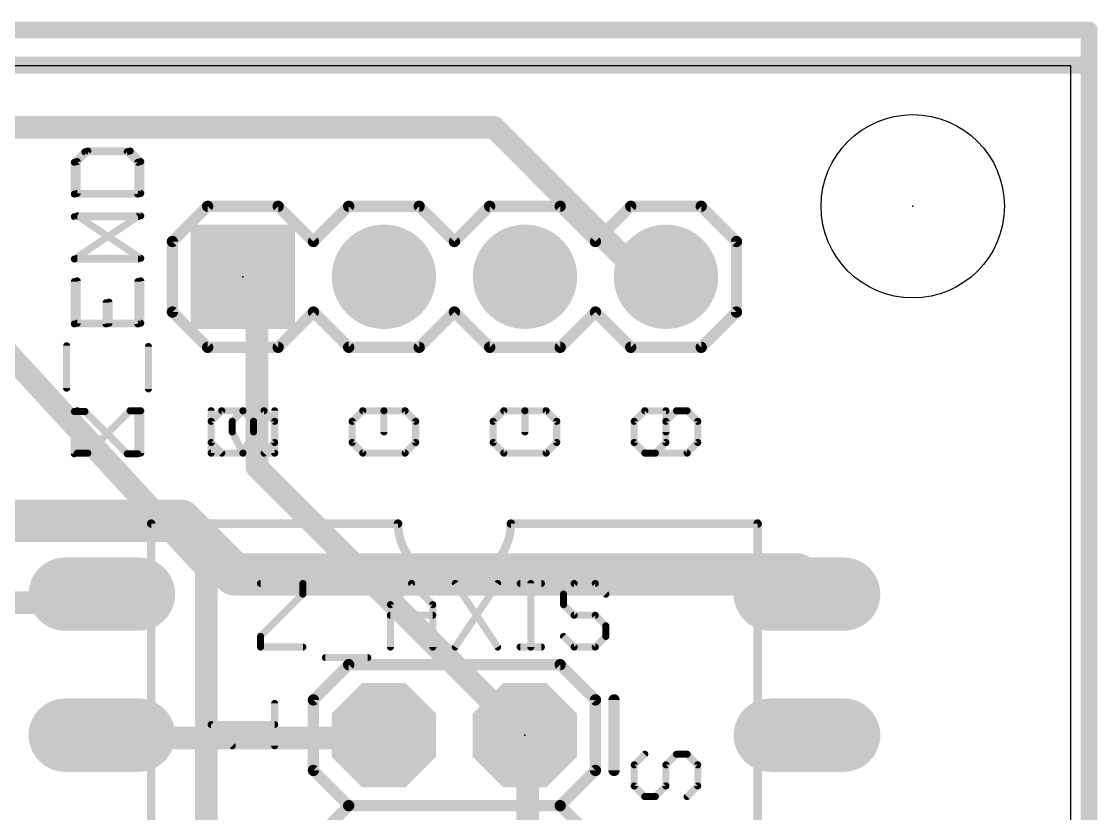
# Model space of a CAD drawing. Extents: x -3 to 97, y 0 to 38.
# Drawn here: x 77.93 to 97.31, y 23.35 to 37.62 of the extents above; entities that cross this region are included whole.
import ezdxf

# ---------------------------------------------------------------- set-up
doc = ezdxf.new("R2010")
doc.units = 0
for name, color, linetype in [('1', 14, 'CONTINUOUS'), ('16', 174, 'CONTINUOUS'), ('17', 94, 'CONTINUOUS'), ('20', 178, 'CONTINUOUS'), ('21', 251, 'CONTINUOUS'), ('22', 251, 'CONTINUOUS'), ('23', 178, 'CONTINUOUS'), ('24', 178, 'CONTINUOUS'), ('25', 251, 'CONTINUOUS'), ('26', 251, 'CONTINUOUS')]:
    doc.layers.add(name, color=color, linetype=linetype)

# ---------------------------------------------------------------- blocks, each defined once
blk = doc.blocks.new('LONGP100')
at = {"const_width": 1}
blk.add_lwpolyline([(-0.5, 0), (0.5, 0)], dxfattribs=at)
at = {"const_width": 0.5}
for points in [[(-0.5, 0.25, 1), (-0.5, -0.25)], [(0.5, -0.25, 1), (0.5, 0.25)]]:
    blk.add_lwpolyline(points, format="xyb", dxfattribs=at)
blk = doc.blocks.new('SQUAREP')
blk.add_solid([(-0.5, -0.5), (0.5, -0.5), (-0.5, 0.5), (0.5, 0.5)])
blk = doc.blocks.new('ROUNDP')
at = {"const_width": 0.5}
blk.add_lwpolyline([(0, -0.25, 1), (0, 0.25, 1), (0, -0.25)], format="xyb", dxfattribs=at)
blk = doc.blocks.new('OCTAGONP')
at = {"const_width": 0.5}
blk.add_lwpolyline([(-0.25, -0.1036), (-0.25, 0.1036), (-0.1036, 0.25), (0.1036, 0.25), (0.25, 0.1036), (0.25, -0.1036), (0.1036, -0.25), (-0.1036, -0.25), (-0.25, -0.1036), (-0.25, 0.1036)], dxfattribs=at)

msp = doc.modelspace()

# ---------------------------------------------------------------- linework, layer by layer
at = {"layer": '1'}
for points, const_width in [([(0, 37.465), (97.155, 37.465)], 0.3048), ([(97.155, 37.465), (97.155, 0)], 0.3048), ([(73.9394, 35.7124), (81.2546, 27.7622)], 0.4064), ([(82.169, 32.9692), (81.915, 33.02)], 0.4064), ([(82.169, 29.591), (82.169, 32.9692)], 0.4064), ([(86.995, 24.765), (82.169, 29.591)], 0.4064), ([(81.2546, 27.7622), (81.2546, 11.6078)], 0.4064), ([(87.0458, 24.7142), (86.995, 24.765)], 0.4064), ([(87.0458, 22.2758), (87.0458, 24.7142)], 0.4064)]:
    msp.add_lwpolyline(points, dxfattribs=dict(at, const_width=const_width))
for points, const_width in [([(97.2312, 37.465, 1), (97.0788, 37.465)], 0.1524), ([(97.155, 37.3888, 1), (97.155, 37.5412)], 0.1524), ([(81.9349, 33.1196, 1), (81.8951, 32.9204)], 0.2032), ([(82.2706, 32.9692, 1), (82.0674, 32.9692)], 0.2032), ([(82.1491, 32.8696, 1), (82.1889, 33.0688)], 0.2032), ([(82.0674, 29.591, 1), (82.2706, 29.591)], 0.2032), ([(82.2408, 29.6628, 1), (82.0972, 29.5192)], 0.2032), ([(81.3562, 27.7622, 1), (81.153, 27.7622)], 0.2032), ([(81.1798, 27.6934, 1), (81.3294, 27.831)], 0.2032), ([(87.0668, 24.8368, 1), (86.9232, 24.6932)], 0.2032), ([(86.9232, 24.6932, 1), (87.0668, 24.8368)], 0.2032), ([(87.1474, 24.7142, 1), (86.9442, 24.7142)], 0.2032), ([(86.974, 24.6424, 1), (87.1176, 24.786)], 0.2032)]:
    msp.add_lwpolyline(points, format="xyb", dxfattribs=dict(at, const_width=const_width))
at = {"layer": '16'}
for points, const_width in [([(0, 36.83), (97.155, 36.83)], 0.3048), ([(97.155, 36.83), (97.155, 0)], 0.3048), ([(11.557, 35.7124), (86.4362, 35.7124)], 0.4064), ([(86.4362, 35.7124), (88.8746, 33.274)], 0.4064), ([(88.8746, 33.274), (89.4842, 33.274)], 0.4064), ([(89.4842, 33.274), (89.535, 33.02)], 0.4064), ([(76.9366, 28.6258), (80.7974, 28.6258)], 0.762), ([(80.7974, 28.6258), (81.7626, 27.6606)], 0.762), ([(81.7626, 27.6606), (91.8972, 27.6606)], 0.762), ([(91.8972, 27.6606), (92.075, 27.305)], 0.762), ([(77.597, 27.1526), (79.121, 27.1526)], 0.4064), ([(79.121, 27.1526), (79.375, 27.305)], 0.4064), ([(79.4258, 24.7142), (79.375, 24.765)], 0.4064), ([(84.3026, 24.7142), (79.4258, 24.7142)], 0.4064), ([(84.3026, 24.7142), (84.455, 24.765)], 0.4064)]:
    msp.add_lwpolyline(points, dxfattribs=dict(at, const_width=const_width))
for points, const_width in [([(97.2312, 36.83, 1), (97.0788, 36.83)], 0.1524), ([(97.155, 36.7538, 1), (97.155, 36.9062)], 0.1524), ([(86.508, 35.7842, 1), (86.3644, 35.6406)], 0.2032), ([(86.4362, 35.6108, 1), (86.4362, 35.814)], 0.2032), ([(88.8746, 33.3756, 1), (88.8746, 33.1724)], 0.2032), ([(88.8028, 33.2022, 1), (88.9464, 33.3458)], 0.2032), ([(89.5838, 33.2939, 1), (89.3846, 33.2541)], 0.2032), ([(89.4842, 33.1724, 1), (89.4842, 33.3756)], 0.2032), ([(89.4354, 33.0001, 1), (89.6346, 33.0399)], 0.2032), ([(80.9321, 28.7605, 1), (80.6627, 28.4911)], 0.381), ([(80.7974, 28.4353, 1), (80.7974, 28.8163)], 0.381), ([(81.7626, 27.8511, 1), (81.7626, 27.4701)], 0.381), ([(81.6279, 27.5259, 1), (81.8973, 27.7953)], 0.381), ([(92.0676, 27.7458, 1), (91.7268, 27.5754)], 0.381), ([(91.8972, 27.4701, 1), (91.8972, 27.8511)], 0.381), ([(91.9046, 27.2198, 1), (92.2454, 27.3902)], 0.381), ([(79.0687, 27.2397, 1), (79.1733, 27.0655)], 0.2032), ([(79.121, 27.051, 1), (79.121, 27.2542)], 0.2032), ([(79.4273, 27.2179, 1), (79.3227, 27.3921)], 0.2032), ([(79.4468, 24.8368, 1), (79.3032, 24.6932)], 0.2032), ([(79.4258, 24.8158, 1), (79.4258, 24.6126)], 0.2032), ([(79.354, 24.6424, 1), (79.4976, 24.786)], 0.2032), ([(84.2705, 24.8106, 1), (84.3347, 24.6178)], 0.2032), ([(84.3026, 24.6126, 1), (84.3026, 24.8158)], 0.2032), ([(84.4871, 24.6686, 1), (84.4229, 24.8614)], 0.2032)]:
    msp.add_lwpolyline(points, format="xyb", dxfattribs=dict(at, const_width=const_width))
at = {"layer": '20'}
for p, q in [((96.825, 36.82), (0, 36.82)), ((96.825, 0), (96.825, 36.82))]:
    msp.add_line(p, q, dxfattribs=at)
msp.add_circle((93.98, 34.29), 1.651, dxfattribs=at)
at = {"layer": '21'}
for points, const_width in [([(81.28, 34.29), (80.645, 33.655)], 0.2032), ([(81.28, 34.29), (82.55, 34.29)], 0.2032), ([(82.55, 34.29), (83.185, 33.655)], 0.2032), ([(83.185, 33.655), (83.82, 34.29)], 0.2032), ([(83.82, 34.29), (85.09, 34.29)], 0.2032), ([(85.09, 34.29), (85.725, 33.655)], 0.2032), ([(85.725, 33.655), (86.36, 34.29)], 0.2032), ([(86.36, 34.29), (87.63, 34.29)], 0.2032), ([(87.63, 34.29), (88.265, 33.655)], 0.2032), ([(88.9, 34.29), (88.265, 33.655)], 0.2032), ([(88.9, 34.29), (90.17, 34.29)], 0.2032), ([(90.17, 34.29), (90.805, 33.655)], 0.2032), ([(80.645, 33.655), (80.645, 32.385)], 0.2032), ([(90.805, 33.655), (90.805, 32.385)], 0.2032), ([(80.645, 32.385), (81.28, 31.75)], 0.2032), ([(83.185, 32.385), (82.55, 31.75)], 0.2032), ([(83.82, 31.75), (83.185, 32.385)], 0.2032), ([(85.725, 32.385), (85.09, 31.75)], 0.2032), ([(86.36, 31.75), (85.725, 32.385)], 0.2032), ([(88.265, 32.385), (87.63, 31.75)], 0.2032), ([(88.265, 32.385), (88.9, 31.75)], 0.2032), ([(90.805, 32.385), (90.17, 31.75)], 0.2032), ([(82.55, 31.75), (81.28, 31.75)], 0.2032), ([(85.09, 31.75), (83.82, 31.75)], 0.2032), ([(87.63, 31.75), (86.36, 31.75)], 0.2032), ([(90.17, 31.75), (88.9, 31.75)], 0.2032), ([(80.264, 28.575), (84.709, 28.575)], 0.1524), ([(80.264, 28.575), (80.264, 8.255)], 0.1524), ([(91.186, 28.575), (86.741, 28.575)], 0.1524), ([(91.186, 8.255), (91.186, 28.575)], 0.1524)]:
    msp.add_lwpolyline(points, dxfattribs=dict(at, const_width=const_width))
for points, const_width in [([(81.28, 34.3408, 1), (81.28, 34.2392)], 0.1016), ([(81.3159, 34.2541, 1), (81.2441, 34.3259)], 0.1016), ([(82.5859, 34.3259, 1), (82.5141, 34.2541)], 0.1016), ([(82.55, 34.2392, 1), (82.55, 34.3408)], 0.1016), ([(83.82, 34.3408, 1), (83.82, 34.2392)], 0.1016), ([(83.8559, 34.2541, 1), (83.7841, 34.3259)], 0.1016), ([(85.1259, 34.3259, 1), (85.0541, 34.2541)], 0.1016), ([(85.09, 34.2392, 1), (85.09, 34.3408)], 0.1016), ([(86.36, 34.3408, 1), (86.36, 34.2392)], 0.1016), ([(86.3959, 34.2541, 1), (86.3241, 34.3259)], 0.1016), ([(87.6659, 34.3259, 1), (87.5941, 34.2541)], 0.1016), ([(87.63, 34.2392, 1), (87.63, 34.3408)], 0.1016), ([(88.9, 34.3408, 1), (88.9, 34.2392)], 0.1016), ([(88.9359, 34.2541, 1), (88.8641, 34.3259)], 0.1016), ([(90.2059, 34.3259, 1), (90.1341, 34.2541)], 0.1016), ([(90.17, 34.2392, 1), (90.17, 34.3408)], 0.1016), ([(80.6958, 33.655, 1), (80.5942, 33.655)], 0.1016), ([(80.6091, 33.6909, 1), (80.6809, 33.6191)], 0.1016), ([(83.1491, 33.6909, 1), (83.2209, 33.6191)], 0.1016), ([(83.1491, 33.6191, 1), (83.2209, 33.6909)], 0.1016), ([(85.6891, 33.6909, 1), (85.7609, 33.6191)], 0.1016), ([(85.6891, 33.6191, 1), (85.7609, 33.6909)], 0.1016), ([(88.2291, 33.6909, 1), (88.3009, 33.6191)], 0.1016), ([(88.2291, 33.6191, 1), (88.3009, 33.6909)], 0.1016), ([(90.8558, 33.655, 1), (90.7542, 33.655)], 0.1016), ([(90.7691, 33.6191, 1), (90.8409, 33.6909)], 0.1016), ([(80.6809, 32.4209, 1), (80.6091, 32.3491)], 0.1016), ([(80.5942, 32.385, 1), (80.6958, 32.385)], 0.1016), ([(83.2209, 32.4209, 1), (83.1491, 32.3491)], 0.1016), ([(83.2209, 32.3491, 1), (83.1491, 32.4209)], 0.1016), ([(85.7609, 32.4209, 1), (85.6891, 32.3491)], 0.1016), ([(85.7609, 32.3491, 1), (85.6891, 32.4209)], 0.1016), ([(88.3009, 32.4209, 1), (88.2291, 32.3491)], 0.1016), ([(88.3009, 32.3491, 1), (88.2291, 32.4209)], 0.1016), ([(90.7542, 32.385, 1), (90.8558, 32.385)], 0.1016), ([(90.8409, 32.3491, 1), (90.7691, 32.4209)], 0.1016), ([(81.28, 31.8008, 1), (81.28, 31.6992)], 0.1016), ([(81.2441, 31.7141, 1), (81.3159, 31.7859)], 0.1016), ([(82.5141, 31.7859, 1), (82.5859, 31.7141)], 0.1016), ([(82.55, 31.6992, 1), (82.55, 31.8008)], 0.1016), ([(83.82, 31.8008, 1), (83.82, 31.6992)], 0.1016), ([(83.7841, 31.7141, 1), (83.8559, 31.7859)], 0.1016), ([(85.0541, 31.7859, 1), (85.1259, 31.7141)], 0.1016), ([(85.09, 31.6992, 1), (85.09, 31.8008)], 0.1016), ([(86.36, 31.8008, 1), (86.36, 31.6992)], 0.1016), ([(86.3241, 31.7141, 1), (86.3959, 31.7859)], 0.1016), ([(87.5941, 31.7859, 1), (87.6659, 31.7141)], 0.1016), ([(87.63, 31.6992, 1), (87.63, 31.8008)], 0.1016), ([(88.9, 31.8008, 1), (88.9, 31.6992)], 0.1016), ([(88.8641, 31.7141, 1), (88.9359, 31.7859)], 0.1016), ([(90.1341, 31.7859, 1), (90.2059, 31.7141)], 0.1016), ([(90.17, 31.6992, 1), (90.17, 31.8008)], 0.1016), ([(80.264, 28.6131, 1), (80.264, 28.5369)], 0.0762), ([(80.3021, 28.575, 1), (80.2259, 28.575)], 0.0762), ([(84.709, 28.575, 1), (86.741, 28.575)], 0.1524), ([(84.7471, 28.575, 1), (84.6709, 28.575)], 0.0762), ([(84.709, 28.5369, 1), (84.709, 28.6131)], 0.0762), ([(86.741, 28.6131, 1), (86.741, 28.5369)], 0.0762), ([(86.7791, 28.575, 1), (86.7029, 28.575)], 0.0762), ([(91.2241, 28.575, 1), (91.1479, 28.575)], 0.0762), ([(91.186, 28.5369, 1), (91.186, 28.6131)], 0.0762)]:
    msp.add_lwpolyline(points, format="xyb", dxfattribs=dict(at, const_width=const_width))
at = {"layer": '22', "const_width": 0.2032}
for points in [[(83.82, 26.035), (83.185, 25.4)], [(87.63, 26.035), (83.82, 26.035)], [(87.63, 26.035), (88.265, 25.4)], [(83.185, 25.4), (83.185, 24.13)], [(88.265, 25.4), (88.265, 24.13)], [(88.6, 24.13), (88.6, 25.4)], [(83.185, 24.13), (83.82, 23.495)], [(88.265, 24.13), (87.63, 23.495)], [(83.82, 23.495), (83.185, 22.86)], [(83.82, 23.495), (87.63, 23.495)], [(87.63, 23.495), (88.265, 22.86)]]:
    msp.add_lwpolyline(points, dxfattribs=at)
at = {"layer": '22', "const_width": 0.1016}
for points in [[(83.82, 26.0858, 1), (83.82, 25.9842)], [(83.8559, 25.9991, 1), (83.7841, 26.0709)], [(87.6659, 26.0709, 1), (87.5941, 25.9991)], [(87.63, 25.9842, 1), (87.63, 26.0858)], [(83.2358, 25.4, 1), (83.1342, 25.4)], [(83.1491, 25.4359, 1), (83.2209, 25.3641)], [(88.3158, 25.4, 1), (88.2142, 25.4)], [(88.2291, 25.3641, 1), (88.3009, 25.4359)], [(88.6508, 25.4, 1), (88.5492, 25.4)], [(83.2209, 24.1659, 1), (83.1491, 24.0941)], [(88.3009, 24.0941, 1), (88.2291, 24.1659)], [(83.1342, 24.13, 1), (83.2358, 24.13)], [(88.2142, 24.13, 1), (88.3158, 24.13)], [(88.5492, 24.13, 1), (88.6508, 24.13)], [(83.82, 23.5458, 1), (83.82, 23.4442)], [(83.8559, 23.4591, 1), (83.7841, 23.5309)], [(83.7841, 23.4591, 1), (83.8559, 23.5309)], [(87.6659, 23.5309, 1), (87.5941, 23.4591)], [(87.5941, 23.5309, 1), (87.6659, 23.4591)], [(87.63, 23.4442, 1), (87.63, 23.5458)]]:
    msp.add_lwpolyline(points, format="xyb", dxfattribs=at)
at = {"layer": '23'}
for p in [(93.98, 34.29), (81.915, 33.02)]:
    msp.add_point(p, dxfattribs=at)
at = {"layer": '24'}
msp.add_point((86.995, 24.765), dxfattribs=at)
at = {"layer": '25', "const_width": 0.127}
for points in [[(79.0694, 35.2725), (78.8787, 35.0819)], [(79.832, 35.2725), (79.0694, 35.2725)], [(80.0227, 35.0819), (79.832, 35.2725)], [(78.8787, 35.0819), (78.8787, 34.5099)], [(80.0227, 34.5099), (80.0227, 35.0819)], [(78.8787, 34.5099), (80.0227, 34.5099)], [(78.8787, 33.3405), (80.0227, 34.1031)], [(80.0227, 34.1031), (78.8787, 34.1031)], [(80.0227, 33.3405), (78.8787, 33.3405)], [(78.8787, 32.9337), (78.8787, 32.1711)], [(80.0227, 32.1711), (80.0227, 32.9337)], [(79.4507, 32.1711), (79.4507, 32.5524)], [(78.8787, 32.1711), (80.0227, 32.1711)], [(80.2134, 31.0017), (80.2134, 31.7643)], [(78.8787, 29.8323), (78.8787, 30.595)], [(78.8787, 30.595), (79.0694, 30.595)], [(79.0694, 30.595), (79.832, 29.8323)], [(80.0227, 29.8323), (80.0227, 30.595)], [(81.3425, 30.6077), (81.3425, 29.845)], [(81.7238, 30.417), (81.9145, 30.6077)], [(81.9145, 30.6077), (82.2958, 30.6077)], [(82.2958, 30.6077), (82.4865, 30.417)], [(84.0732, 30.6077), (83.8825, 30.417)], [(84.8358, 30.6077), (84.4545, 30.6077)], [(84.4545, 30.6077), (84.4545, 30.2263)], [(85.0265, 30.417), (84.8358, 30.6077)], [(86.6132, 30.6077), (86.4225, 30.417)], [(87.3758, 30.6077), (86.9945, 30.6077)], [(86.9945, 30.6077), (86.9945, 30.2263)], [(87.5665, 30.417), (87.3758, 30.6077)], [(89.1532, 30.6077), (88.9625, 30.417)], [(89.5345, 30.417), (89.7252, 30.6077)], [(89.7252, 30.6077), (89.9158, 30.6077)], [(89.9158, 30.6077), (90.1065, 30.417)], [(81.7238, 30.2263), (81.7238, 30.417)], [(82.4865, 30.417), (82.4865, 30.0357)], [(83.8825, 30.417), (83.8825, 30.0357)], [(85.0265, 30.0357), (85.0265, 30.417)], [(86.4225, 30.417), (86.4225, 30.0357)], [(87.5665, 30.0357), (87.5665, 30.417)], [(88.9625, 30.417), (88.9625, 30.0357)], [(89.5345, 30.0357), (89.5345, 30.417)], [(90.1065, 30.417), (90.1065, 30.0357)], [(81.9145, 29.845), (81.7238, 30.2263)], [(82.4865, 30.0357), (82.2958, 29.845)], [(83.8825, 30.0357), (84.0732, 29.845)], [(84.8358, 29.845), (85.0265, 30.0357)], [(86.4225, 30.0357), (86.6132, 29.845)], [(87.3758, 29.845), (87.5665, 30.0357)], [(88.9625, 30.0357), (89.1532, 29.845)], [(89.3439, 29.845), (89.5345, 30.0357)], [(90.1065, 30.0357), (89.9158, 29.845)], [(79.832, 29.8323), (80.0227, 29.8323)], [(81.3425, 29.845), (81.9145, 29.845)], [(84.0732, 29.845), (84.8358, 29.845)], [(86.6132, 29.845), (87.3758, 29.845)], [(89.1532, 29.845), (89.3439, 29.845)], [(82.2325, 27.4965), (82.9952, 27.4965)], [(82.9952, 27.4965), (82.9952, 27.3058)], [(84.5713, 27.1151), (84.9526, 27.4965)], [(84.9526, 27.4965), (85.3339, 27.1151)], [(85.7407, 27.4965), (86.5033, 26.3525)], [(86.5033, 27.4965), (85.7407, 26.3525)], [(86.9101, 27.4965), (87.2914, 27.4965)], [(87.1008, 26.3525), (87.1008, 27.4965)], [(87.8803, 27.4965), (87.6897, 27.3058)], [(88.2617, 27.4965), (87.8803, 27.4965)], [(88.4523, 27.3058), (88.2617, 27.4965)], [(82.9952, 27.3058), (82.2325, 26.5432)], [(87.6897, 27.3058), (87.6897, 27.1151)], [(84.5713, 26.3525), (84.5713, 27.1151)], [(85.3339, 27.1151), (85.3339, 26.3525)], [(87.6897, 27.1151), (87.8803, 26.9245)], [(84.5713, 26.9245), (85.3339, 26.9245)], [(87.8803, 26.9245), (88.2617, 26.9245)], [(88.2617, 26.9245), (88.4523, 26.7338)], [(88.4523, 26.7338), (88.4523, 26.5432)], [(82.2325, 26.5432), (82.2325, 26.3525)], [(87.8803, 26.3525), (87.6897, 26.5432)], [(88.4523, 26.5432), (88.2617, 26.3525)], [(82.2325, 26.3525), (82.9952, 26.3525)], [(86.9101, 26.3525), (87.2914, 26.3525)], [(88.2617, 26.3525), (87.8803, 26.3525)], [(83.4019, 26.1618), (84.1645, 26.1618)], [(82.4865, 24.5745), (82.4865, 25.3372)], [(81.7238, 24.5745), (81.3425, 24.9558)], [(81.3425, 24.9558), (82.4865, 24.9558)], [(89.1532, 24.4217), (88.9625, 24.2311)], [(89.5345, 24.2311), (89.7252, 24.4217)], [(89.7252, 24.4217), (89.9158, 24.4217)], [(89.9158, 24.4217), (90.1065, 24.2311)], [(88.9625, 24.2311), (88.9625, 23.8498)], [(89.5345, 23.8498), (89.5345, 24.2311)], [(90.1065, 24.2311), (90.1065, 23.8498)], [(88.9625, 23.8498), (89.1532, 23.6591)], [(89.3439, 23.6591), (89.5345, 23.8498)], [(90.1065, 23.8498), (89.9158, 23.6591)], [(89.1532, 23.6591), (89.3439, 23.6591)]]:
    msp.add_lwpolyline(points, dxfattribs=at)
at = {"layer": '25', "const_width": 0.0635}
for points in [[(79.0694, 35.3043, 1), (79.0694, 35.2408)], [(79.0918, 35.2501, 1), (79.0469, 35.295)], [(79.8545, 35.295, 1), (79.8096, 35.2501)], [(79.832, 35.2408, 1), (79.832, 35.3043)], [(78.9105, 35.0819, 1), (78.847, 35.0819)], [(78.8563, 35.1043, 1), (78.9012, 35.0594)], [(80.0545, 35.0819, 1), (79.9909, 35.0819)], [(80.0002, 35.0594, 1), (80.0452, 35.1043)], [(78.8787, 34.5416, 1), (78.8787, 34.4781)], [(78.847, 34.5099, 1), (78.9105, 34.5099)], [(79.9909, 34.5099, 1), (80.0545, 34.5099)], [(80.0227, 34.4781, 1), (80.0227, 34.5416)], [(78.8787, 34.1349, 1), (78.8787, 34.0714)], [(80.0403, 34.0767, 1), (80.0051, 34.1296)], [(80.0227, 34.0714, 1), (80.0227, 34.1349)], [(78.8787, 33.3722, 1), (78.8787, 33.3087)], [(78.8611, 33.3669, 1), (78.8963, 33.3141)], [(80.0227, 33.3087, 1), (80.0227, 33.3722)], [(78.9105, 32.9337, 1), (78.847, 32.9337)], [(80.0545, 32.9337, 1), (79.9909, 32.9337)], [(79.4825, 32.5524, 1), (79.419, 32.5524)], [(78.8787, 32.2028, 1), (78.8787, 32.1393)], [(78.847, 32.1711, 1), (78.9105, 32.1711)], [(79.419, 32.1711, 1), (79.4825, 32.1711)], [(79.9909, 32.1711, 1), (80.0545, 32.1711)], [(80.0227, 32.1393, 1), (80.0227, 32.2028)], [(80.2451, 31.7643, 1), (80.1816, 31.7643)], [(80.1816, 31.0017, 1), (80.2451, 31.0017)], [(78.9105, 30.595, 1), (78.847, 30.595)], [(78.8787, 30.6267, 1), (78.8787, 30.5632)], [(79.0918, 30.6174, 1), (79.0469, 30.5725)], [(79.0694, 30.5632, 1), (79.0694, 30.6267)], [(80.0545, 30.595, 1), (79.9909, 30.595)], [(81.3743, 30.6077, 1), (81.3108, 30.6077)], [(81.9145, 30.6394, 1), (81.9145, 30.5759)], [(81.937, 30.5852, 1), (81.8921, 30.6301)], [(82.3183, 30.6301, 1), (82.2734, 30.5852)], [(82.2958, 30.5759, 1), (82.2958, 30.6394)], [(84.0956, 30.5852, 1), (84.0507, 30.6301)], [(84.4863, 30.6077, 1), (84.4228, 30.6077)], [(84.4545, 30.6394, 1), (84.4545, 30.5759)], [(84.8583, 30.6301, 1), (84.8134, 30.5852)], [(84.8358, 30.5759, 1), (84.8358, 30.6394)], [(86.6356, 30.5852, 1), (86.5907, 30.6301)], [(87.0263, 30.6077, 1), (86.9628, 30.6077)], [(86.9945, 30.6394, 1), (86.9945, 30.5759)], [(87.3983, 30.6301, 1), (87.3534, 30.5852)], [(87.3758, 30.5759, 1), (87.3758, 30.6394)], [(89.1756, 30.5852, 1), (89.1307, 30.6301)], [(89.7252, 30.6394, 1), (89.7252, 30.5759)], [(89.7476, 30.5852, 1), (89.7027, 30.6301)], [(89.9383, 30.6301, 1), (89.8934, 30.5852)], [(89.9158, 30.5759, 1), (89.9158, 30.6394)], [(81.7556, 30.417, 1), (81.6921, 30.417)], [(81.7014, 30.4394, 1), (81.7463, 30.3945)], [(82.5183, 30.417, 1), (82.4548, 30.417)], [(82.464, 30.3945, 1), (82.509, 30.4394)], [(83.9143, 30.417, 1), (83.8508, 30.417)], [(83.8601, 30.4394, 1), (83.905, 30.3945)], [(85.0583, 30.417, 1), (84.9947, 30.417)], [(85.004, 30.3945, 1), (85.049, 30.4394)], [(86.4543, 30.417, 1), (86.3908, 30.417)], [(86.4001, 30.4394, 1), (86.445, 30.3945)], [(87.5983, 30.417, 1), (87.5348, 30.417)], [(87.544, 30.3945, 1), (87.589, 30.4394)], [(88.9943, 30.417, 1), (88.9308, 30.417)], [(88.9401, 30.4394, 1), (88.985, 30.3945)], [(89.5663, 30.417, 1), (89.5028, 30.417)], [(89.5121, 30.4394, 1), (89.557, 30.3945)], [(90.1383, 30.417, 1), (90.0748, 30.417)], [(90.084, 30.3945, 1), (90.129, 30.4394)], [(81.6921, 30.2263, 1), (81.7556, 30.2263)], [(81.7522, 30.2405, 1), (81.6955, 30.2121)], [(84.4228, 30.2263, 1), (84.4863, 30.2263)], [(86.9628, 30.2263, 1), (87.0263, 30.2263)], [(82.4548, 30.0357, 1), (82.5183, 30.0357)], [(82.509, 30.0132, 1), (82.464, 30.0581)], [(83.905, 30.0581, 1), (83.8601, 30.0132)], [(83.8508, 30.0357, 1), (83.9143, 30.0357)], [(84.9947, 30.0357, 1), (85.0583, 30.0357)], [(85.049, 30.0132, 1), (85.004, 30.0581)], [(86.3908, 30.0357, 1), (86.4543, 30.0357)], [(86.445, 30.0581, 1), (86.4001, 30.0132)], [(87.5348, 30.0357, 1), (87.5983, 30.0357)], [(87.589, 30.0132, 1), (87.544, 30.0581)], [(88.985, 30.0581, 1), (88.9401, 30.0132)], [(88.9308, 30.0357, 1), (88.9943, 30.0357)], [(89.5028, 30.0357, 1), (89.5663, 30.0357)], [(89.557, 30.0132, 1), (89.5121, 30.0581)], [(90.0748, 30.0357, 1), (90.1383, 30.0357)], [(90.129, 30.0132, 1), (90.084, 30.0581)], [(78.847, 29.8323, 1), (78.9105, 29.8323)], [(79.832, 29.864, 1), (79.832, 29.8006)], [(79.8096, 29.8098, 1), (79.8545, 29.8548)], [(79.9909, 29.8323, 1), (80.0545, 29.8323)], [(80.0227, 29.8006, 1), (80.0227, 29.864)], [(81.3425, 29.8768, 1), (81.3425, 29.8133)], [(81.3108, 29.845, 1), (81.3743, 29.845)], [(81.8861, 29.8308, 1), (81.9429, 29.8592)], [(81.9145, 29.8133, 1), (81.9145, 29.8768)], [(82.2734, 29.8675, 1), (82.3183, 29.8225)], [(84.0732, 29.8768, 1), (84.0732, 29.8133)], [(84.0507, 29.8225, 1), (84.0956, 29.8675)], [(84.8134, 29.8675, 1), (84.8583, 29.8225)], [(84.8358, 29.8133, 1), (84.8358, 29.8768)], [(86.6132, 29.8768, 1), (86.6132, 29.8133)], [(86.5907, 29.8225, 1), (86.6356, 29.8675)], [(87.3534, 29.8675, 1), (87.3983, 29.8225)], [(87.3758, 29.8133, 1), (87.3758, 29.8768)], [(89.1532, 29.8768, 1), (89.1532, 29.8133)], [(89.1307, 29.8225, 1), (89.1756, 29.8675)], [(89.3214, 29.8675, 1), (89.3663, 29.8225)], [(89.3439, 29.8133, 1), (89.3439, 29.8768)], [(89.8934, 29.8675, 1), (89.9383, 29.8225)], [(82.2325, 27.5282, 1), (82.2325, 27.4647)], [(83.0269, 27.4965, 1), (82.9634, 27.4965)], [(82.9952, 27.4647, 1), (82.9952, 27.5282)], [(84.9751, 27.5189, 1), (84.9302, 27.474)], [(84.9751, 27.474, 1), (84.9302, 27.5189)], [(85.7671, 27.5141, 1), (85.7143, 27.4789)], [(86.5298, 27.4789, 1), (86.4769, 27.5141)], [(86.9101, 27.5282, 1), (86.9101, 27.4647)], [(87.1325, 27.4965, 1), (87.069, 27.4965)], [(87.2914, 27.4647, 1), (87.2914, 27.5282)], [(87.8803, 27.5282, 1), (87.8803, 27.4647)], [(87.9028, 27.474, 1), (87.8579, 27.5189)], [(88.2841, 27.5189, 1), (88.2392, 27.474)], [(88.2617, 27.4647, 1), (88.2617, 27.5282)], [(82.9634, 27.3058, 1), (83.0269, 27.3058)], [(83.0176, 27.2834, 1), (82.9727, 27.3283)], [(87.7214, 27.3058, 1), (87.6579, 27.3058)], [(87.6672, 27.3283, 1), (87.7121, 27.2834)], [(88.4299, 27.2834, 1), (88.4748, 27.3283)], [(84.603, 27.1151, 1), (84.5395, 27.1151)], [(84.5488, 27.1376, 1), (84.5937, 27.0927)], [(85.3657, 27.1151, 1), (85.3022, 27.1151)], [(85.3115, 27.0927, 1), (85.3564, 27.1376)], [(87.6579, 27.1151, 1), (87.7214, 27.1151)], [(87.7121, 27.1376, 1), (87.6672, 27.0927)], [(84.5713, 26.9562, 1), (84.5713, 26.8927)], [(85.3339, 26.8927, 1), (85.3339, 26.9562)], [(87.8803, 26.9562, 1), (87.8803, 26.8927)], [(87.8579, 26.902, 1), (87.9028, 26.9469)], [(88.2841, 26.9469, 1), (88.2392, 26.902)], [(88.2617, 26.8927, 1), (88.2617, 26.9562)], [(88.4841, 26.7338, 1), (88.4206, 26.7338)], [(88.4299, 26.7114, 1), (88.4748, 26.7563)], [(82.2643, 26.5432, 1), (82.2007, 26.5432)], [(82.21, 26.5656, 1), (82.255, 26.5207)], [(87.7121, 26.5656, 1), (87.6672, 26.5207)], [(88.4206, 26.5432, 1), (88.4841, 26.5432)], [(88.4748, 26.5207, 1), (88.4299, 26.5656)], [(82.2007, 26.3525, 1), (82.2643, 26.3525)], [(82.2325, 26.3843, 1), (82.2325, 26.3208)], [(82.9952, 26.3208, 1), (82.9952, 26.3843)], [(84.5395, 26.3525, 1), (84.603, 26.3525)], [(85.3022, 26.3525, 1), (85.3657, 26.3525)], [(85.7143, 26.3701, 1), (85.7671, 26.3349)], [(86.4769, 26.3349, 1), (86.5298, 26.3701)], [(86.9101, 26.3843, 1), (86.9101, 26.3208)], [(87.069, 26.3525, 1), (87.1325, 26.3525)], [(87.2914, 26.3208, 1), (87.2914, 26.3843)], [(87.8803, 26.3843, 1), (87.8803, 26.3208)], [(87.8579, 26.33, 1), (87.9028, 26.375)], [(88.2392, 26.375, 1), (88.2841, 26.33)], [(88.2617, 26.3208, 1), (88.2617, 26.3843)], [(83.4019, 26.1936, 1), (83.4019, 26.1301)], [(84.1645, 26.1301, 1), (84.1645, 26.1936)], [(82.5183, 25.3372, 1), (82.4548, 25.3372)], [(81.3425, 24.9876, 1), (81.3425, 24.9241)], [(81.365, 24.9783, 1), (81.3201, 24.9334)], [(82.4865, 24.9241, 1), (82.4865, 24.9876)], [(81.7014, 24.552, 1), (81.7463, 24.597)], [(82.4548, 24.5745, 1), (82.5183, 24.5745)], [(89.1756, 24.3993, 1), (89.1307, 24.4442)], [(89.7252, 24.4535, 1), (89.7252, 24.39)], [(89.7476, 24.3993, 1), (89.7027, 24.4442)], [(89.9383, 24.4442, 1), (89.8934, 24.3993)], [(89.9158, 24.39, 1), (89.9158, 24.4535)], [(88.9943, 24.2311, 1), (88.9308, 24.2311)], [(88.9401, 24.2535, 1), (88.985, 24.2086)], [(89.5663, 24.2311, 1), (89.5028, 24.2311)], [(89.5121, 24.2535, 1), (89.557, 24.2086)], [(90.1383, 24.2311, 1), (90.0748, 24.2311)], [(90.084, 24.2086, 1), (90.129, 24.2535)], [(88.985, 23.8722, 1), (88.9401, 23.8273)], [(88.9308, 23.8498, 1), (88.9943, 23.8498)], [(89.5028, 23.8498, 1), (89.5663, 23.8498)], [(89.557, 23.8273, 1), (89.5121, 23.8722)], [(90.0748, 23.8498, 1), (90.1383, 23.8498)], [(90.129, 23.8273, 1), (90.084, 23.8722)], [(89.1532, 23.6908, 1), (89.1532, 23.6273)], [(89.1307, 23.6366, 1), (89.1756, 23.6815)], [(89.3214, 23.6815, 1), (89.3663, 23.6366)], [(89.3439, 23.6273, 1), (89.3439, 23.6908)], [(89.8934, 23.6815, 1), (89.9383, 23.6366)]]:
    msp.add_lwpolyline(points, format="xyb", dxfattribs=at)
at = {"layer": '26', "const_width": 0.127}
for points in [[(78.9305, 35.0946), (79.1212, 35.2852)], [(79.1212, 35.2852), (79.8838, 35.2852)], [(79.8838, 35.2852), (80.0745, 35.0946)], [(78.9305, 34.5226), (78.9305, 35.0946)], [(80.0745, 35.0946), (80.0745, 34.5226)], [(80.0745, 34.5226), (78.9305, 34.5226)], [(80.0745, 33.3532), (78.9305, 34.1158)], [(78.9305, 34.1158), (80.0745, 34.1158)], [(78.9305, 33.3532), (80.0745, 33.3532)], [(78.9305, 32.1838), (78.9305, 32.9464)], [(80.0745, 32.9464), (80.0745, 32.1838)], [(79.5025, 32.1838), (79.5025, 32.5651)], [(80.0745, 32.1838), (78.9305, 32.1838)], [(78.7398, 31.0144), (78.7398, 31.777)], [(78.9305, 29.845), (78.9305, 30.6077)], [(79.8838, 30.6077), (79.1212, 29.845)], [(80.0745, 30.6077), (79.8838, 30.6077)], [(80.0745, 29.845), (80.0745, 30.6077)], [(81.5342, 30.6077), (81.3435, 30.417)], [(81.9155, 30.6077), (81.5342, 30.6077)], [(82.1061, 30.417), (81.9155, 30.6077)], [(82.4875, 30.6077), (82.4875, 29.845)], [(83.8835, 30.417), (84.0742, 30.6077)], [(84.0742, 30.6077), (84.4555, 30.6077)], [(84.4555, 30.6077), (84.4555, 30.2263)], [(84.8368, 30.6077), (85.0275, 30.417)], [(86.4235, 30.417), (86.6142, 30.6077)], [(86.6142, 30.6077), (86.9955, 30.6077)], [(86.9955, 30.6077), (86.9955, 30.2263)], [(87.3768, 30.6077), (87.5675, 30.417)], [(88.9635, 30.417), (89.1542, 30.6077)], [(89.1542, 30.6077), (89.5355, 30.6077)], [(89.5355, 30.6077), (89.5355, 30.2263)], [(89.9168, 30.6077), (90.1075, 30.417)], [(81.3435, 30.417), (81.3435, 30.0357)], [(82.1061, 30.2263), (82.1061, 30.417)], [(83.8835, 30.0357), (83.8835, 30.417)], [(85.0275, 30.417), (85.0275, 30.0357)], [(86.4235, 30.0357), (86.4235, 30.417)], [(87.5675, 30.417), (87.5675, 30.0357)], [(88.9635, 30.0357), (88.9635, 30.417)], [(90.1075, 30.417), (90.1075, 30.0357)], [(81.9155, 29.845), (82.1061, 30.2263)], [(81.3435, 30.0357), (81.5342, 29.845)], [(84.0742, 29.845), (83.8835, 30.0357)], [(85.0275, 30.0357), (84.8368, 29.845)], [(86.6142, 29.845), (86.4235, 30.0357)], [(87.5675, 30.0357), (87.3768, 29.845)], [(89.1542, 29.845), (88.9635, 30.0357)], [(90.1075, 30.0357), (89.9168, 29.845)], [(79.1212, 29.845), (78.9305, 29.845)], [(82.4875, 29.845), (81.9155, 29.845)], [(84.8368, 29.845), (84.0742, 29.845)], [(87.3768, 29.845), (86.6142, 29.845)], [(89.9168, 29.845), (89.1542, 29.845)]]:
    msp.add_lwpolyline(points, dxfattribs=at)
at = {"layer": '26', "const_width": 0.0635}
for points in [[(79.1212, 35.317, 1), (79.1212, 35.2535)], [(79.1436, 35.2628, 1), (79.0987, 35.3077)], [(79.9063, 35.3077, 1), (79.8614, 35.2628)], [(79.8838, 35.2535, 1), (79.8838, 35.317)], [(78.9623, 35.0946, 1), (78.8988, 35.0946)], [(78.908, 35.117, 1), (78.953, 35.0721)], [(80.1062, 35.0946, 1), (80.0427, 35.0946)], [(80.052, 35.0721, 1), (80.0969, 35.117)], [(78.9305, 34.5543, 1), (78.9305, 34.4908)], [(78.8988, 34.5226, 1), (78.9623, 34.5226)], [(80.0427, 34.5226, 1), (80.1062, 34.5226)], [(80.0745, 34.4908, 1), (80.0745, 34.5543)], [(78.9481, 34.1423, 1), (78.9129, 34.0894)], [(78.9305, 34.1476, 1), (78.9305, 34.0841)], [(80.0745, 34.0841, 1), (80.0745, 34.1476)], [(78.9305, 33.3849, 1), (78.9305, 33.3214)], [(80.0569, 33.3268, 1), (80.0921, 33.3796)], [(80.0745, 33.3214, 1), (80.0745, 33.3849)], [(78.9623, 32.9464, 1), (78.8988, 32.9464)], [(80.1062, 32.9464, 1), (80.0427, 32.9464)], [(79.5342, 32.5651, 1), (79.4707, 32.5651)], [(78.9305, 32.2155, 1), (78.9305, 32.152)], [(78.8988, 32.1838, 1), (78.9623, 32.1838)], [(79.4707, 32.1838, 1), (79.5342, 32.1838)], [(80.0427, 32.1838, 1), (80.1062, 32.1838)], [(80.0745, 32.152, 1), (80.0745, 32.2155)], [(78.7716, 31.777, 1), (78.7081, 31.777)], [(78.7081, 31.0144, 1), (78.7716, 31.0144)], [(78.9623, 30.6077, 1), (78.8988, 30.6077)], [(79.8838, 30.6394, 1), (79.8838, 30.5759)], [(79.9063, 30.5852, 1), (79.8614, 30.6301)], [(80.1062, 30.6077, 1), (80.0427, 30.6077)], [(80.0745, 30.5759, 1), (80.0745, 30.6394)], [(81.5342, 30.6394, 1), (81.5342, 30.5759)], [(81.5566, 30.5852, 1), (81.5117, 30.6301)], [(81.9379, 30.6301, 1), (81.893, 30.5852)], [(81.9155, 30.5759, 1), (81.9155, 30.6394)], [(82.5192, 30.6077, 1), (82.4557, 30.6077)], [(84.0742, 30.6394, 1), (84.0742, 30.5759)], [(84.0966, 30.5852, 1), (84.0517, 30.6301)], [(84.4872, 30.6077, 1), (84.4237, 30.6077)], [(84.4555, 30.5759, 1), (84.4555, 30.6394)], [(84.8593, 30.6301, 1), (84.8144, 30.5852)], [(86.6142, 30.6394, 1), (86.6142, 30.5759)], [(86.6366, 30.5852, 1), (86.5917, 30.6301)], [(87.0272, 30.6077, 1), (86.9637, 30.6077)], [(86.9955, 30.5759, 1), (86.9955, 30.6394)], [(87.3993, 30.6301, 1), (87.3544, 30.5852)], [(89.1542, 30.6394, 1), (89.1542, 30.5759)], [(89.1766, 30.5852, 1), (89.1317, 30.6301)], [(89.5672, 30.6077, 1), (89.5037, 30.6077)], [(89.5355, 30.5759, 1), (89.5355, 30.6394)], [(89.9393, 30.6301, 1), (89.8944, 30.5852)], [(81.321, 30.4394, 1), (81.366, 30.3945)], [(81.3753, 30.417, 1), (81.3118, 30.417)], [(82.1379, 30.417, 1), (82.0744, 30.417)], [(82.0837, 30.3945, 1), (82.1286, 30.4394)], [(83.9153, 30.417, 1), (83.8517, 30.417)], [(83.861, 30.4394, 1), (83.906, 30.3945)], [(85.0592, 30.417, 1), (84.9957, 30.417)], [(85.005, 30.3945, 1), (85.0499, 30.4394)], [(86.401, 30.4394, 1), (86.446, 30.3945)], [(86.4553, 30.417, 1), (86.3918, 30.417)], [(87.5992, 30.417, 1), (87.5357, 30.417)], [(87.545, 30.3945, 1), (87.5899, 30.4394)], [(88.9953, 30.417, 1), (88.9318, 30.417)], [(88.941, 30.4394, 1), (88.986, 30.3945)], [(90.1392, 30.417, 1), (90.0757, 30.417)], [(90.085, 30.3945, 1), (90.1299, 30.4394)], [(82.0744, 30.2263, 1), (82.1379, 30.2263)], [(82.1345, 30.2121, 1), (82.0778, 30.2405)], [(84.4237, 30.2263, 1), (84.4872, 30.2263)], [(86.9637, 30.2263, 1), (87.0272, 30.2263)], [(89.5037, 30.2263, 1), (89.5672, 30.2263)], [(81.366, 30.0581, 1), (81.321, 30.0132)], [(81.3118, 30.0357, 1), (81.3753, 30.0357)], [(83.8517, 30.0357, 1), (83.9153, 30.0357)], [(83.906, 30.0581, 1), (83.861, 30.0132)], [(84.9957, 30.0357, 1), (85.0592, 30.0357)], [(85.0499, 30.0132, 1), (85.005, 30.0581)], [(86.446, 30.0581, 1), (86.401, 30.0132)], [(86.3918, 30.0357, 1), (86.4553, 30.0357)], [(87.5357, 30.0357, 1), (87.5992, 30.0357)], [(87.5899, 30.0132, 1), (87.545, 30.0581)], [(88.986, 30.0581, 1), (88.941, 30.0132)], [(88.9318, 30.0357, 1), (88.9953, 30.0357)], [(90.0757, 30.0357, 1), (90.1392, 30.0357)], [(90.1299, 30.0132, 1), (90.085, 30.0581)], [(78.9305, 29.8768, 1), (78.9305, 29.8133)], [(78.8988, 29.845, 1), (78.9623, 29.845)], [(79.0987, 29.8675, 1), (79.1436, 29.8225)], [(79.1212, 29.8133, 1), (79.1212, 29.8768)], [(80.0427, 29.845, 1), (80.1062, 29.845)], [(81.5117, 29.8225, 1), (81.5566, 29.8675)], [(81.9155, 29.8768, 1), (81.9155, 29.8133)], [(81.8871, 29.8592, 1), (81.9439, 29.8308)], [(82.4557, 29.845, 1), (82.5192, 29.845)], [(82.4875, 29.8133, 1), (82.4875, 29.8768)], [(84.0742, 29.8768, 1), (84.0742, 29.8133)], [(84.0517, 29.8225, 1), (84.0966, 29.8675)], [(84.8144, 29.8675, 1), (84.8593, 29.8225)], [(84.8368, 29.8133, 1), (84.8368, 29.8768)], [(86.6142, 29.8768, 1), (86.6142, 29.8133)], [(86.5917, 29.8225, 1), (86.6366, 29.8675)], [(87.3544, 29.8675, 1), (87.3993, 29.8225)], [(87.3768, 29.8133, 1), (87.3768, 29.8768)], [(89.1542, 29.8768, 1), (89.1542, 29.8133)], [(89.1317, 29.8225, 1), (89.1766, 29.8675)], [(89.8944, 29.8675, 1), (89.9393, 29.8225)], [(89.9168, 29.8133, 1), (89.9168, 29.8768)]]:
    msp.add_lwpolyline(points, format="xyb", dxfattribs=at)

# ---------------------------------------------------------------- block references
at = {"layer": '17', "xscale": 1.8796, "yscale": 1.8796}
for name, p, rotation in [('SQUAREP', (81.915, 33.02), 90), ('SQUAREP', (81.915, 33.02), 90), ('ROUNDP', (84.455, 33.02), 90), ('ROUNDP', (84.455, 33.02), 90), ('ROUNDP', (86.995, 33.02), 90), ('ROUNDP', (86.995, 33.02), 90), ('ROUNDP', (89.535, 33.02), 90), ('ROUNDP', (89.535, 33.02), 90), ('OCTAGONP', (84.455, 24.765), 270), ('OCTAGONP', (84.455, 24.765), 270), ('OCTAGONP', (86.995, 24.765), 270), ('OCTAGONP', (86.995, 24.765), 270)]:
    msp.add_blockref(name, p, dxfattribs=dict(at, rotation=rotation))
at = {"layer": '17', "xscale": 1.3208, "yscale": 1.3208}
for p in [(79.375, 27.305), (79.375, 27.305), (92.075, 27.305), (92.075, 27.305), (79.375, 24.765), (79.375, 24.765), (92.075, 24.765), (92.075, 24.765)]:
    msp.add_blockref('LONGP100', p, dxfattribs=at)

doc.saveas('drawing.dxf')
